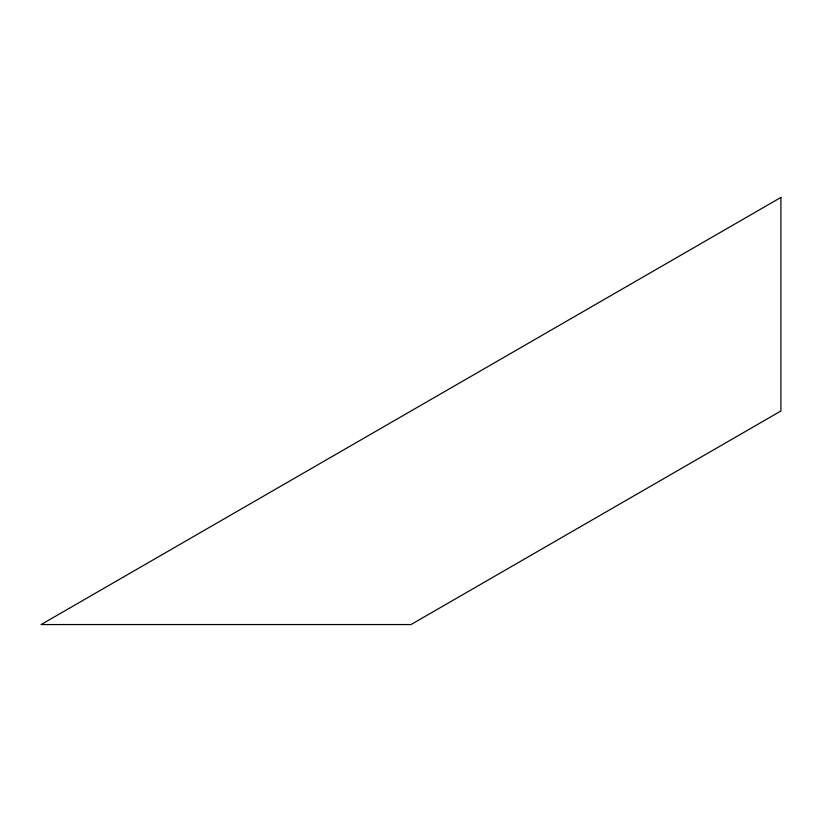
<?xml version="1.0" encoding="UTF-8"?>
<svg xmlns="http://www.w3.org/2000/svg" width="822" height="822" viewBox="0 0 822 822"><rect width="100%" height="100%" fill="white"/><g stroke="black" fill="none" stroke-linecap="round" stroke-linejoin="round"><path stroke-width="1.23" d="M780.9 197.444L41.1 624.556L411 624.556L780.9 411L780.9 197.444"/></g></svg>
